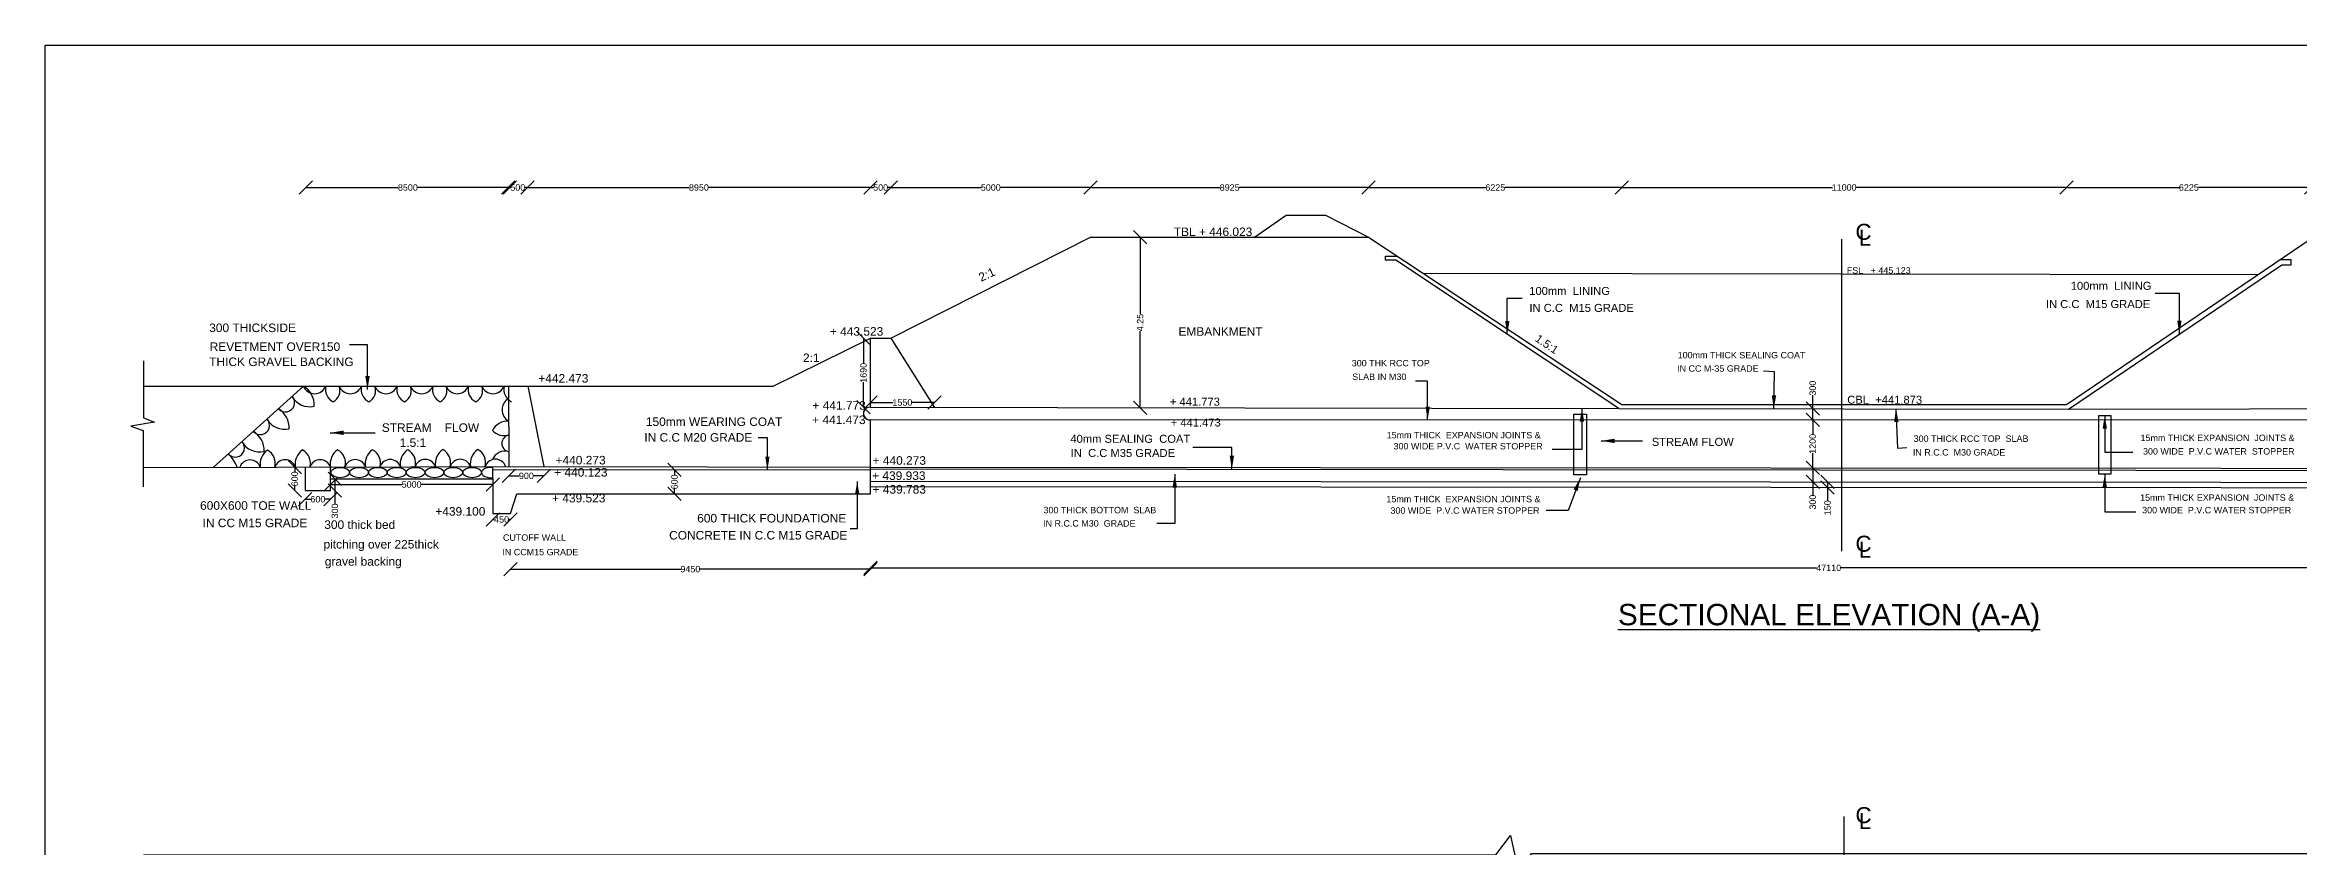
# Model space of a CAD drawing. Header units: millimetres. Extents: x 168 to 8213, y 187 to 4657.
# Drawn here: x 168 to 4393, y 3155 to 4657 of the extents above; entities that cross this region are included whole.
import ezdxf

# ---------------------------------------------------------------- set-up
doc = ezdxf.new("R2010")
doc.units = ezdxf.units.MM
doc.header["$MEASUREMENT"] = 0
for name, color, linetype in [('DIMENSIONS', 7, 'Continuous'), ('DRAWING', 7, 'Continuous'), ('TEXT', 7, 'Continuous')]:
    doc.layers.add(name, color=color, linetype=linetype)
doc.styles.get("Standard").update_dxf_attribs({"font": 'arial.ttf', "height": 12})
doc.dimstyles.get("Standard").update_dxf_attribs({"dimtxt": 12, "dimasz": 25, "dimexe": 0.18, "dimexo": 0.0625, "dimgap": 0.09, "dimtad": 0, "dimdec": 0, "dimzin": 0, "dimdsep": 46, "dimtxsty": 'Standard', "dimblk": 'OBLIQUE', "dimcen": 0.09, "dimse1": 1, "dimse2": 1, "dimadec": 0, "dimazin": 0, "dimtfac": 1, "dimtdec": 0, "dimtofl": 0, "dimtmove": 0, "dimatfit": 3, "dimfxl": 1, "dimtolj": 1, "dimtzin": 0, "dimarcsym": 0})

# ---------------------------------------------------------------- blocks, each defined once
blk = doc.blocks.new('_Oblique')
at = {"color": 0, "linetype": 'ByBlock', "lineweight": -2}
blk.add_line((-0.5, -0.5), (0.5, 0.5), dxfattribs=at)
blk = doc.blocks.new('*D4')
at = {"layer": 'Defpoints', "color": 0}
for p in [(1039.6, 4390.5), (657.3, 4022.9), (1039.6, 4018.4)]:
    blk.add_point(p, dxfattribs=at)
at = {"layer": 'DIMENSIONS', "color": 0, "lineweight": -2}
for p, q in [((657.3, 4390.5), (830.5, 4390.5)), ((1039.6, 4390.5), (866.4, 4390.5))]:
    blk.add_line(p, q, dxfattribs=at)
at = {"layer": 'DIMENSIONS', "color": 0, "lineweight": -2, "xscale": 25, "yscale": 25, "zscale": 25, "rotation": 180}
blk.add_blockref('_Oblique', (657.3, 4390.5), dxfattribs=at)
at = {"layer": 'DIMENSIONS', "color": 0, "lineweight": -2, "xscale": 25, "yscale": 25, "zscale": 25}
blk.add_blockref('_Oblique', (1039.6, 4390.5), dxfattribs=at)
at = {"layer": 'DIMENSIONS', "color": 0, "insert": (848.5, 4390.5), "char_height": 12, "attachment_point": 5}
blk.add_mtext('\\A1;8500', dxfattribs=at)
blk = doc.blocks.new('*D5')
at = {"layer": 'Defpoints', "color": 0}
for p in [(1072.6, 4390.5), (1036.4, 4019.8), (1072.6, 4018.9)]:
    blk.add_point(p, dxfattribs=at)
at = {"layer": 'DIMENSIONS', "color": 0, "lineweight": -2}
for p, q in [((1036.4, 4390.5), (1041.2, 4390.5)), ((1072.6, 4390.5), (1067.8, 4390.5))]:
    blk.add_line(p, q, dxfattribs=at)
at = {"layer": 'DIMENSIONS', "color": 0, "lineweight": -2, "xscale": 25, "yscale": 25, "zscale": 25, "rotation": 180}
blk.add_blockref('_Oblique', (1036.4, 4390.5), dxfattribs=at)
at = {"layer": 'DIMENSIONS', "color": 0, "lineweight": -2, "xscale": 25, "yscale": 25, "zscale": 25}
blk.add_blockref('_Oblique', (1072.6, 4390.5), dxfattribs=at)
at = {"layer": 'DIMENSIONS', "color": 0, "insert": (1054.5, 4390.5), "char_height": 12, "attachment_point": 5}
blk.add_mtext('\\A1;500', dxfattribs=at)
blk = doc.blocks.new('*D6')
at = {"layer": 'Defpoints', "color": 0}
for p in [(1715.4, 4390.5), (1715.4, 4107.9), (1072.6, 4018.9)]:
    blk.add_point(p, dxfattribs=at)
at = {"layer": 'DIMENSIONS', "color": 0, "lineweight": -2}
for p, q in [((1072.6, 4390.5), (1376, 4390.5)), ((1715.4, 4390.5), (1412, 4390.5))]:
    blk.add_line(p, q, dxfattribs=at)
at = {"layer": 'DIMENSIONS', "color": 0, "lineweight": -2, "xscale": 25, "yscale": 25, "zscale": 25, "rotation": 180}
blk.add_blockref('_Oblique', (1072.6, 4390.5), dxfattribs=at)
at = {"layer": 'DIMENSIONS', "color": 0, "lineweight": -2, "xscale": 25, "yscale": 25, "zscale": 25}
blk.add_blockref('_Oblique', (1715.4, 4390.5), dxfattribs=at)
at = {"layer": 'DIMENSIONS', "color": 0, "insert": (1394, 4390.5), "char_height": 12, "attachment_point": 5}
blk.add_mtext('\\A1;8950', dxfattribs=at)
blk = doc.blocks.new('*D7')
at = {"layer": 'Defpoints', "color": 0}
for p in [(1753.8, 4390.5), (1715.4, 4107.9), (1753.8, 4107.9)]:
    blk.add_point(p, dxfattribs=at)
at = {"layer": 'DIMENSIONS', "color": 0, "lineweight": -2}
for p, q in [((1715.4, 4390.5), (1721.3, 4390.5)), ((1753.8, 4390.5), (1747.9, 4390.5))]:
    blk.add_line(p, q, dxfattribs=at)
at = {"layer": 'DIMENSIONS', "color": 0, "lineweight": -2, "xscale": 25, "yscale": 25, "zscale": 25, "rotation": 180}
blk.add_blockref('_Oblique', (1715.4, 4390.5), dxfattribs=at)
at = {"layer": 'DIMENSIONS', "color": 0, "lineweight": -2, "xscale": 25, "yscale": 25, "zscale": 25}
blk.add_blockref('_Oblique', (1753.8, 4390.5), dxfattribs=at)
at = {"layer": 'DIMENSIONS', "color": 0, "insert": (1734.6, 4390.5), "char_height": 12, "attachment_point": 5}
blk.add_mtext('\\A1;500', dxfattribs=at)
blk = doc.blocks.new('*D8')
at = {"layer": 'Defpoints', "color": 0}
for p in [(2128.3, 4390.5), (2128.3, 4297.2), (1753.8, 4107.9)]:
    blk.add_point(p, dxfattribs=at)
at = {"layer": 'DIMENSIONS', "color": 0, "lineweight": -2}
for p, q in [((1753.8, 4390.5), (1923.1, 4390.5)), ((2128.3, 4390.5), (1959.1, 4390.5))]:
    blk.add_line(p, q, dxfattribs=at)
at = {"layer": 'DIMENSIONS', "color": 0, "lineweight": -2, "xscale": 25, "yscale": 25, "zscale": 25, "rotation": 180}
blk.add_blockref('_Oblique', (1753.8, 4390.5), dxfattribs=at)
at = {"layer": 'DIMENSIONS', "color": 0, "lineweight": -2, "xscale": 25, "yscale": 25, "zscale": 25}
blk.add_blockref('_Oblique', (2128.3, 4390.5), dxfattribs=at)
at = {"layer": 'DIMENSIONS', "color": 0, "insert": (1941.1, 4390.5), "char_height": 12, "attachment_point": 5}
blk.add_mtext('\\A1;5000', dxfattribs=at)
blk = doc.blocks.new('*D9')
at = {"layer": 'Defpoints', "color": 0}
for p in [(2649.4, 4390.5), (2128.3, 4297.2), (2649.4, 4297.2)]:
    blk.add_point(p, dxfattribs=at)
at = {"layer": 'DIMENSIONS', "color": 0, "lineweight": -2}
for p, q in [((2128.3, 4390.5), (2370.8, 4390.5)), ((2649.4, 4390.5), (2406.9, 4390.5))]:
    blk.add_line(p, q, dxfattribs=at)
at = {"layer": 'DIMENSIONS', "color": 0, "lineweight": -2, "xscale": 25, "yscale": 25, "zscale": 25, "rotation": 180}
blk.add_blockref('_Oblique', (2128.3, 4390.5), dxfattribs=at)
at = {"layer": 'DIMENSIONS', "color": 0, "lineweight": -2, "xscale": 25, "yscale": 25, "zscale": 25}
blk.add_blockref('_Oblique', (2649.4, 4390.5), dxfattribs=at)
at = {"layer": 'DIMENSIONS', "color": 0, "insert": (2388.9, 4390.5), "char_height": 12, "attachment_point": 5}
blk.add_mtext('\\A1;8925', dxfattribs=at)
blk = doc.blocks.new('*D10')
at = {"layer": 'Defpoints', "color": 0}
for p in [(3124.2, 4390.5), (2649.4, 4297.2), (3124.2, 3983.7)]:
    blk.add_point(p, dxfattribs=at)
at = {"layer": 'DIMENSIONS', "color": 0, "lineweight": -2}
for p, q in [((2649.4, 4390.5), (2868.7, 4390.5)), ((3124.2, 4390.5), (2904.9, 4390.5))]:
    blk.add_line(p, q, dxfattribs=at)
at = {"layer": 'DIMENSIONS', "color": 0, "lineweight": -2, "xscale": 25, "yscale": 25, "zscale": 25, "rotation": 180}
blk.add_blockref('_Oblique', (2649.4, 4390.5), dxfattribs=at)
at = {"layer": 'DIMENSIONS', "color": 0, "lineweight": -2, "xscale": 25, "yscale": 25, "zscale": 25}
blk.add_blockref('_Oblique', (3124.2, 4390.5), dxfattribs=at)
at = {"layer": 'DIMENSIONS', "color": 0, "insert": (2886.8, 4390.5), "char_height": 12, "attachment_point": 5}
blk.add_mtext('\\A1;6225', dxfattribs=at)
blk = doc.blocks.new('*D11')
at = {"layer": 'Defpoints', "color": 0}
for p in [(3957.3, 4390.5), (3124.2, 3983.7), (3957.3, 3983.7)]:
    blk.add_point(p, dxfattribs=at)
at = {"layer": 'DIMENSIONS', "color": 0, "lineweight": -2}
for p, q in [((3124.2, 4390.5), (3518.7, 4390.5)), ((3957.3, 4390.5), (3562.8, 4390.5))]:
    blk.add_line(p, q, dxfattribs=at)
at = {"layer": 'DIMENSIONS', "color": 0, "lineweight": -2, "xscale": 25, "yscale": 25, "zscale": 25, "rotation": 180}
blk.add_blockref('_Oblique', (3124.2, 4390.5), dxfattribs=at)
at = {"layer": 'DIMENSIONS', "color": 0, "lineweight": -2, "xscale": 25, "yscale": 25, "zscale": 25}
blk.add_blockref('_Oblique', (3957.3, 4390.5), dxfattribs=at)
at = {"layer": 'DIMENSIONS', "color": 0, "insert": (3540.7, 4390.5), "char_height": 12, "attachment_point": 5}
blk.add_mtext('\\A1;11000', dxfattribs=at)
blk = doc.blocks.new('*D12')
at = {"layer": 'Defpoints', "color": 0}
for p in [(4416.3, 4390.5), (4416.3, 4294.8), (3957.3, 3983.7)]:
    blk.add_point(p, dxfattribs=at)
at = {"layer": 'DIMENSIONS', "color": 0, "lineweight": -2}
for p, q in [((3957.3, 4390.5), (4168.7, 4390.5)), ((4416.3, 4390.5), (4204.9, 4390.5))]:
    blk.add_line(p, q, dxfattribs=at)
at = {"layer": 'DIMENSIONS', "color": 0, "lineweight": -2, "xscale": 25, "yscale": 25, "zscale": 25, "rotation": 180}
blk.add_blockref('_Oblique', (3957.3, 4390.5), dxfattribs=at)
at = {"layer": 'DIMENSIONS', "color": 0, "lineweight": -2, "xscale": 25, "yscale": 25, "zscale": 25}
blk.add_blockref('_Oblique', (4416.3, 4390.5), dxfattribs=at)
at = {"layer": 'DIMENSIONS', "color": 0, "insert": (4186.8, 4390.5), "char_height": 12, "attachment_point": 5}
blk.add_mtext('\\A1;6225', dxfattribs=at)
blk = doc.blocks.new('*D22')
at = {"layer": 'Defpoints', "color": 0}
for p in [(656.1, 3866.6), (636.3, 3822.7), (656.1, 3822.7)]:
    blk.add_point(p, dxfattribs=at)
at = {"layer": 'DIMENSIONS', "color": 0, "lineweight": -2}
for p, q in [((636.3, 3866.6), (636.3, 3858)), ((636.3, 3822.7), (636.3, 3831.3))]:
    blk.add_line(p, q, dxfattribs=at)
at = {"layer": 'DIMENSIONS', "color": 0, "lineweight": -2, "xscale": 25, "yscale": 25, "zscale": 25}
for p, rotation in [((636.3, 3866.6), 90), ((636.3, 3822.7), 270)]:
    blk.add_blockref('_Oblique', p, dxfattribs=dict(at, rotation=rotation))
at = {"layer": 'DIMENSIONS', "color": 0, "insert": (636.3, 3844.6), "char_height": 12, "attachment_point": 5, "rotation": 90}
blk.add_mtext('\\A1;600', dxfattribs=at)
blk = doc.blocks.new('*D23')
at = {"layer": 'Defpoints', "color": 0}
for p in [(656.1, 3822.7), (703.5, 3822.8), (703.5, 3806.3)]:
    blk.add_point(p, dxfattribs=at)
at = {"layer": 'DIMENSIONS', "color": 0, "lineweight": -2}
for p, q in [((656.1, 3806.3), (666.4, 3806.3)), ((703.5, 3806.3), (693.1, 3806.3))]:
    blk.add_line(p, q, dxfattribs=at)
at = {"layer": 'DIMENSIONS', "color": 0, "lineweight": -2, "xscale": 25, "yscale": 25, "zscale": 25, "rotation": 180}
blk.add_blockref('_Oblique', (656.1, 3806.3), dxfattribs=at)
at = {"layer": 'DIMENSIONS', "color": 0, "lineweight": -2, "xscale": 25, "yscale": 25, "zscale": 25}
blk.add_blockref('_Oblique', (703.5, 3806.3), dxfattribs=at)
at = {"layer": 'DIMENSIONS', "color": 0, "insert": (679.8, 3806.3), "char_height": 12, "attachment_point": 5}
blk.add_mtext('\\A1;600', dxfattribs=at)
blk = doc.blocks.new('*D24')
at = {"layer": 'Defpoints', "color": 0}
for p in [(703.4, 3844.7), (703.4, 3822.7), (711.6, 3822.7)]:
    blk.add_point(p, dxfattribs=at)
at = {"layer": 'DIMENSIONS', "color": 0, "lineweight": -2}
for p, q in [((711.6, 3844.7), (711.6, 3822.7)), ((711.6, 3822.7), (711.6, 3797.7))]:
    blk.add_line(p, q, dxfattribs=at)
at = {"layer": 'DIMENSIONS', "color": 0, "lineweight": -2, "xscale": 25, "yscale": 25, "zscale": 25}
for p, rotation in [((711.6, 3844.7), 90), ((711.6, 3822.7), 270)]:
    blk.add_blockref('_Oblique', p, dxfattribs=dict(at, rotation=rotation))
at = {"layer": 'DIMENSIONS', "color": 0, "insert": (711.6, 3784.3), "char_height": 12, "attachment_point": 5, "rotation": 90}
blk.add_mtext('\\A1;300', dxfattribs=at)
blk = doc.blocks.new('*D25')
at = {"layer": 'Defpoints', "color": 0}
for p in [(703.4, 3844.7), (1007.6, 3844.7), (1007.6, 3833.9)]:
    blk.add_point(p, dxfattribs=at)
at = {"layer": 'DIMENSIONS', "color": 0, "lineweight": -2}
for p, q in [((703.4, 3833.9), (837.5, 3833.9)), ((1007.6, 3833.9), (873.5, 3833.9))]:
    blk.add_line(p, q, dxfattribs=at)
at = {"layer": 'DIMENSIONS', "color": 0, "lineweight": -2, "xscale": 25, "yscale": 25, "zscale": 25, "rotation": 180}
blk.add_blockref('_Oblique', (703.4, 3833.9), dxfattribs=at)
at = {"layer": 'DIMENSIONS', "color": 0, "lineweight": -2, "xscale": 25, "yscale": 25, "zscale": 25}
blk.add_blockref('_Oblique', (1007.6, 3833.9), dxfattribs=at)
at = {"layer": 'DIMENSIONS', "color": 0, "insert": (855.5, 3833.9), "char_height": 12, "attachment_point": 5}
blk.add_mtext('\\A1;5000', dxfattribs=at)
blk = doc.blocks.new('*D26')
at = {"layer": 'Defpoints', "color": 0}
for p in [(1037.7, 3867.6), (1103.4, 3867.8), (1103.4, 3850.2)]:
    blk.add_point(p, dxfattribs=at)
at = {"layer": 'DIMENSIONS', "color": 0, "lineweight": -2}
for p, q in [((1037.7, 3850.2), (1057.3, 3850.2)), ((1103.4, 3850.2), (1083.9, 3850.2))]:
    blk.add_line(p, q, dxfattribs=at)
at = {"layer": 'DIMENSIONS', "color": 0, "lineweight": -2, "xscale": 25, "yscale": 25, "zscale": 25, "rotation": 180}
blk.add_blockref('_Oblique', (1037.7, 3850.2), dxfattribs=at)
at = {"layer": 'DIMENSIONS', "color": 0, "lineweight": -2, "xscale": 25, "yscale": 25, "zscale": 25}
blk.add_blockref('_Oblique', (1103.4, 3850.2), dxfattribs=at)
at = {"layer": 'DIMENSIONS', "color": 0, "insert": (1070.6, 3850.2), "char_height": 12, "attachment_point": 5}
blk.add_mtext('\\A1;900', dxfattribs=at)
blk = doc.blocks.new('*D27')
at = {"layer": 'Defpoints', "color": 0}
for p in [(1007.6, 3779.8), (1040.6, 3779.8), (1040.6, 3768.4)]:
    blk.add_point(p, dxfattribs=at)
at = {"layer": 'DIMENSIONS', "color": 0, "lineweight": -2}
for p, q in [((1007.6, 3768.4), (1010.5, 3768.4)), ((1040.6, 3768.4), (1037.7, 3768.4))]:
    blk.add_line(p, q, dxfattribs=at)
at = {"layer": 'DIMENSIONS', "color": 0, "lineweight": -2, "xscale": 25, "yscale": 25, "zscale": 25, "rotation": 180}
blk.add_blockref('_Oblique', (1007.6, 3768.4), dxfattribs=at)
at = {"layer": 'DIMENSIONS', "color": 0, "lineweight": -2, "xscale": 25, "yscale": 25, "zscale": 25}
blk.add_blockref('_Oblique', (1040.6, 3768.4), dxfattribs=at)
at = {"layer": 'DIMENSIONS', "color": 0, "insert": (1024.1, 3768.4), "char_height": 12, "attachment_point": 5}
blk.add_mtext('\\A1;450', dxfattribs=at)
blk = doc.blocks.new('*D28')
at = {"layer": 'Defpoints', "color": 0}
for p in [(1348.2, 3861.6), (1348.2, 3816.2), (1348.2, 3816.2)]:
    blk.add_point(p, dxfattribs=at)
at = {"layer": 'DIMENSIONS', "color": 0, "lineweight": -2}
for p, q in [((1348.2, 3861.6), (1348.2, 3852.2)), ((1348.2, 3816.2), (1348.2, 3825.5))]:
    blk.add_line(p, q, dxfattribs=at)
at = {"layer": 'DIMENSIONS', "color": 0, "lineweight": -2, "xscale": 25, "yscale": 25, "zscale": 25}
for p, rotation in [((1348.2, 3861.6), 90), ((1348.2, 3816.2), 270)]:
    blk.add_blockref('_Oblique', p, dxfattribs=dict(at, rotation=rotation))
at = {"layer": 'DIMENSIONS', "color": 0, "insert": (1348.2, 3838.9), "char_height": 12, "attachment_point": 5, "rotation": 90}
blk.add_mtext('\\A1;600', dxfattribs=at)
blk = doc.blocks.new('*D29')
at = {"layer": 'Defpoints', "color": 0}
for p in [(1715.4, 4107.9), (1702.4, 3978.6), (1715.4, 3978.6)]:
    blk.add_point(p, dxfattribs=at)
at = {"layer": 'DIMENSIONS', "color": 0, "lineweight": -2}
for p, q in [((1702.4, 4107.9), (1702.4, 4060.6)), ((1702.4, 3978.6), (1702.4, 4025.8))]:
    blk.add_line(p, q, dxfattribs=at)
at = {"layer": 'DIMENSIONS', "color": 0, "lineweight": -2, "xscale": 25, "yscale": 25, "zscale": 25}
for p, rotation in [((1702.4, 4107.9), 90), ((1702.4, 3978.6), 270)]:
    blk.add_blockref('_Oblique', p, dxfattribs=dict(at, rotation=rotation))
at = {"layer": 'DIMENSIONS', "color": 0, "insert": (1702.4, 4043.2), "char_height": 12, "attachment_point": 5, "rotation": 90}
blk.add_mtext('\\A1;1690', dxfattribs=at)
blk = doc.blocks.new('*D30')
at = {"layer": 'Defpoints', "color": 0}
for p in [(1715.4, 3978.6), (1835.5, 3987.7), (1835.5, 3978.4)]:
    blk.add_point(p, dxfattribs=at)
at = {"layer": 'DIMENSIONS', "color": 0, "lineweight": -2}
for p, q in [((1715.4, 3987.7), (1758, 3987.7)), ((1835.5, 3987.7), (1792.8, 3987.7))]:
    blk.add_line(p, q, dxfattribs=at)
at = {"layer": 'DIMENSIONS', "color": 0, "lineweight": -2, "xscale": 25, "yscale": 25, "zscale": 25, "rotation": 180}
blk.add_blockref('_Oblique', (1715.4, 3987.7), dxfattribs=at)
at = {"layer": 'DIMENSIONS', "color": 0, "lineweight": -2, "xscale": 25, "yscale": 25, "zscale": 25}
blk.add_blockref('_Oblique', (1835.5, 3987.7), dxfattribs=at)
at = {"layer": 'DIMENSIONS', "color": 0, "insert": (1775.4, 3987.7), "char_height": 12, "attachment_point": 5}
blk.add_mtext('\\A1;1550', dxfattribs=at)
blk = doc.blocks.new('*D31')
at = {"layer": 'Defpoints', "color": 0}
for p in [(1715.4, 3816.2), (1040.6, 3779.8), (1715.4, 3675.4)]:
    blk.add_point(p, dxfattribs=at)
at = {"layer": 'DIMENSIONS', "color": 0, "lineweight": -2}
for p, q in [((1040.6, 3675.4), (1360, 3675.4)), ((1715.4, 3675.4), (1396, 3675.4))]:
    blk.add_line(p, q, dxfattribs=at)
at = {"layer": 'DIMENSIONS', "color": 0, "lineweight": -2, "xscale": 25, "yscale": 25, "zscale": 25, "rotation": 180}
blk.add_blockref('_Oblique', (1040.6, 3675.4), dxfattribs=at)
at = {"layer": 'DIMENSIONS', "color": 0, "lineweight": -2, "xscale": 25, "yscale": 25, "zscale": 25}
blk.add_blockref('_Oblique', (1715.4, 3675.4), dxfattribs=at)
at = {"layer": 'DIMENSIONS', "color": 0, "insert": (1378, 3675.4), "char_height": 12, "attachment_point": 5}
blk.add_mtext('\\A1;9450', dxfattribs=at)
blk = doc.blocks.new('*D32')
at = {"layer": 'Defpoints', "color": 0}
for p in [(2221.5, 4297.2), (2221.1, 3977.9), (2221.1, 3977.9)]:
    blk.add_point(p, dxfattribs=at)
at = {"layer": 'DIMENSIONS', "color": 0, "lineweight": -2}
for p, q in [((2221.1, 4297.2), (2221.1, 4153.5)), ((2221.1, 3977.9), (2221.1, 4121.6))]:
    blk.add_line(p, q, dxfattribs=at)
at = {"layer": 'DIMENSIONS', "color": 0, "lineweight": -2, "xscale": 25, "yscale": 25, "zscale": 25}
for p, rotation in [((2221.1, 4297.2), 90), ((2221.1, 3977.9), 270)]:
    blk.add_blockref('_Oblique', p, dxfattribs=dict(at, rotation=rotation))
at = {"layer": 'DIMENSIONS', "color": 0, "insert": (2221.1, 4137.5), "char_height": 12, "attachment_point": 5, "rotation": 90}
blk.add_mtext('\\A1;4.25', dxfattribs=at)
blk = doc.blocks.new('*D33')
at = {"layer": 'Defpoints', "color": 0}
for p in [(1715.4, 3816.2), (5091.2, 3813.4), (5091.2, 3677.7)]:
    blk.add_point(p, dxfattribs=at)
at = {"layer": 'DIMENSIONS', "color": 0, "lineweight": -2}
for p, q in [((1715.4, 3677.7), (3489, 3677.7)), ((5091.2, 3677.7), (3534.7, 3677.7))]:
    blk.add_line(p, q, dxfattribs=at)
at = {"layer": 'DIMENSIONS', "color": 0, "lineweight": -2, "xscale": 25, "yscale": 25, "zscale": 25, "rotation": 180}
blk.add_blockref('_Oblique', (1715.4, 3677.7), dxfattribs=at)
at = {"layer": 'DIMENSIONS', "color": 0, "lineweight": -2, "xscale": 25, "yscale": 25, "zscale": 25}
blk.add_blockref('_Oblique', (5091.2, 3677.7), dxfattribs=at)
at = {"layer": 'DIMENSIONS', "color": 0, "insert": (3511.8, 3677.7), "char_height": 12, "attachment_point": 5}
blk.add_mtext('\\A1;47110', dxfattribs=at)
blk = doc.blocks.new('*D34')
at = {"layer": 'Defpoints', "color": 0}
for p in [(3481.1, 3976.1), (3481.1, 3954.9), (3481.7, 3954.9)]:
    blk.add_point(p, dxfattribs=at)
at = {"layer": 'DIMENSIONS', "color": 0, "lineweight": -2}
for p, q in [((3481.7, 3976.1), (3481.7, 4001.1)), ((3481.7, 3954.9), (3481.7, 3976.1))]:
    blk.add_line(p, q, dxfattribs=at)
at = {"layer": 'DIMENSIONS', "color": 0, "lineweight": -2, "xscale": 25, "yscale": 25, "zscale": 25}
for p, rotation in [((3481.7, 3976.1), 90), ((3481.7, 3954.9), 270)]:
    blk.add_blockref('_Oblique', p, dxfattribs=dict(at, rotation=rotation))
at = {"layer": 'DIMENSIONS', "color": 0, "insert": (3481.7, 4014.5), "char_height": 12, "attachment_point": 5, "rotation": 90}
blk.add_mtext('\\A1;300', dxfattribs=at)
blk = doc.blocks.new('*D35')
at = {"layer": 'Defpoints', "color": 0}
for p in [(3481.1, 3954.9), (3481.1, 3865.2), (3481.7, 3865.2)]:
    blk.add_point(p, dxfattribs=at)
at = {"layer": 'DIMENSIONS', "color": 0, "lineweight": -2}
for p, q in [((3481.7, 3954.9), (3481.7, 3927.5)), ((3481.7, 3865.2), (3481.7, 3892.6))]:
    blk.add_line(p, q, dxfattribs=at)
at = {"layer": 'DIMENSIONS', "color": 0, "lineweight": -2, "xscale": 25, "yscale": 25, "zscale": 25}
for p, rotation in [((3481.7, 3954.9), 90), ((3481.7, 3865.2), 270)]:
    blk.add_blockref('_Oblique', p, dxfattribs=dict(at, rotation=rotation))
at = {"layer": 'DIMENSIONS', "color": 0, "insert": (3481.7, 3910.1), "char_height": 12, "attachment_point": 5, "rotation": 90}
blk.add_mtext('\\A1;1200', dxfattribs=at)
blk = doc.blocks.new('*D36')
at = {"layer": 'Defpoints', "color": 0}
for p in [(3481.7, 3865.2), (3481.7, 3839.2), (3481.7, 3839.2)]:
    blk.add_point(p, dxfattribs=at)
at = {"layer": 'DIMENSIONS', "color": 0, "lineweight": -2}
for p, q in [((3481.7, 3865.2), (3481.7, 3839.2)), ((3481.7, 3839.2), (3481.7, 3814.2))]:
    blk.add_line(p, q, dxfattribs=at)
at = {"layer": 'DIMENSIONS', "color": 0, "lineweight": -2, "xscale": 25, "yscale": 25, "zscale": 25}
for p, rotation in [((3481.7, 3865.2), 90), ((3481.7, 3839.2), 270)]:
    blk.add_blockref('_Oblique', p, dxfattribs=dict(at, rotation=rotation))
at = {"layer": 'DIMENSIONS', "color": 0, "insert": (3481.7, 3800.9), "char_height": 12, "attachment_point": 5, "rotation": 90}
blk.add_mtext('\\A1;300', dxfattribs=at)
blk = doc.blocks.new('*D37')
at = {"layer": 'Defpoints', "color": 0}
for p in [(3503.4, 3839.2), (3503.4, 3828.2), (3509.5, 3828.2)]:
    blk.add_point(p, dxfattribs=at)
at = {"layer": 'DIMENSIONS', "color": 0, "lineweight": -2}
for p, q in [((3509.5, 3839.2), (3509.5, 3828.2)), ((3509.5, 3828.2), (3509.5, 3803.2))]:
    blk.add_line(p, q, dxfattribs=at)
at = {"layer": 'DIMENSIONS', "color": 0, "lineweight": -2, "xscale": 25, "yscale": 25, "zscale": 25}
for p, rotation in [((3509.5, 3839.2), 90), ((3509.5, 3828.2), 270)]:
    blk.add_blockref('_Oblique', p, dxfattribs=dict(at, rotation=rotation))
at = {"layer": 'DIMENSIONS', "color": 0, "insert": (3509.5, 3790.4), "char_height": 12, "attachment_point": 5, "rotation": 90}
blk.add_mtext('\\A1;150', dxfattribs=at)

msp = doc.modelspace()

# ---------------------------------------------------------------- linework, layer by layer
at = {"layer": 'DIMENSIONS'}
msp.add_lwpolyline([(168.4, 4657.4), (8212.6, 4657.4), (8212.6, 187.3), (168.4, 187.3)], close=True, dxfattribs=at)
at = {"layer": 'DIMENSIONS', "color": 0}
for points in [[(3536.3, 3708.9), (3536.3, 4294)], [(3540.6, 1767.5), (3540.6, 3211.5)]]:
    msp.add_lwpolyline(points, dxfattribs=at)
at = {"layer": 'DRAWING', "color": 0}
for points in [[(1715.4, 3978.6), (1715.4, 4107.9), (1753.8, 4107.9), (2128.3, 4297.2), (2649.4, 4297.2), (3124.2, 3983.7), (3957.3, 3983.7), (4416.3, 4294.8), (4486.2, 4335.8), (4562.4, 4335.8), (4621.6, 4294.3), (4705, 4294.3), (5050.9, 4083), (5542.3, 4088.7), (5810.5, 4134.1), (5905.6, 4134.4), (5943.2, 4134.4), (6772.8, 4138.7), (6772.8, 4185.4)], [(2435.2, 4297.2), (2494.8, 4338.5), (2568.8, 4338.5), (2649.4, 4297.2)], [(1715.4, 3978.6), (3118.1, 3976.7), (2700.4, 4254.1), (2680.9, 4254.1), (2680.9, 4261), (2680.9, 4261.7), (2703, 4261.7)], [(2751.6, 4229.7), (4317.5, 4227.8)], [(3118.1, 3976.7), (3961.5, 3975.4), (4361.1, 4245.8), (4378.5, 4245.8), (4378.5, 4255), (4357.6, 4255)], [(352.9, 4018.3), (1533, 4018.3), (1715.4, 4107.9)], [(1753.8, 4107.9), (1835.5, 3978.4)], [(352.9, 4065.8), (352.9, 3959), (373.4, 3950.7), (328.9, 3943.3), (352.4, 3935), (352.4, 3829.4)], [(652.8, 4018.3), (483.8, 3866.1)], [(1037.3, 4018.3), (1037.7, 3867.6)], [(1073.6, 4018.3), (1103.4, 3867.8)], [(3961.5, 3975.4), (4976.9, 3976.9)], [(352.4, 3865.8), (1103.4, 3867.8), (1715.4, 3866.6), (1715.4, 3955.4)], [(5091.2, 3954.5), (1715.4, 3955.4)], [(1715.4, 3866.6), (5091.2, 3863.8), (5091.2, 3954.5), (5091.2, 3954.5)], [(656.1, 3866.6), (656.1, 3822.7), (703.5, 3822.7), (703.3, 3866.7)], [(703.4, 3844.7), (1007.6, 3844.7), (1007.5, 3867.6)], [(1007.6, 3844.7), (1007.6, 3779.8), (1040.6, 3779.8), (1052.8, 3816.2), (1715.4, 3816.2), (1715.4, 3866.6)], [(1007.6, 3862), (1715.4, 3861.2)], [(1715.4, 3863.6), (4680.6, 3860.1), (5091.2, 3859.7), (5091.2, 3863.8)], [(1715.4, 3840.5), (5091.2, 3838), (5091.3, 3859.7)], [(5091.2, 3827.1), (1715.4, 3829.4)], [(356.2, 1129.6), (356.2, 1287.7), (388.4, 1309), (320.1, 1309), (354.7, 1332.2), (354.7, 2721.8), (386, 2743.2), (317.7, 2743.2), (353.6, 2768.5), (353.6, 3139.8), (2887.5, 3139.8), (2915.1, 3176.5), (2930.1, 3107.8), (2954.6, 3142.2), (5584.9, 3142.2)]]:
    msp.add_lwpolyline(points, dxfattribs=at)
for points in [[(3033.9, 3965.9), (3057.5, 3965.9), (3057.5, 3851.8), (3033.9, 3851.8)], [(4018.1, 3963.3), (4040.4, 3963.3), (4040.4, 3853.1), (4018.1, 3853.1)]]:
    msp.add_lwpolyline(points, close=True, dxfattribs=at)
for centre, radius, start, end in [((631.1, 3982.5), 41.9, 357.6362, 58.8832), ((673.7, 4026.6), 22.5, 201.5993, 338.4007), ((719, 4012.1), 25.2, 165.6398, 245.5991), ((697.6, 4010), 23.6, 297.9598, 20.7161), ((740.6, 4026.6), 22.5, 201.5993, 338.4007), ((785.9, 4012.1), 25.2, 165.6398, 245.5991), ((764.4, 4010), 23.6, 297.9598, 20.7161), ((807.4, 4026.6), 22.5, 201.5993, 338.4007), ((852.7, 4012.1), 25.2, 165.6398, 245.5991), ((831.3, 4010), 23.6, 297.9598, 20.7161), ((874.3, 4026.6), 22.5, 201.5993, 338.4007), ((919.6, 4012.1), 25.2, 165.6398, 245.5991), ((898.1, 4010), 23.6, 297.9598, 20.7161), ((941.1, 4026.6), 22.5, 201.5993, 338.4007), ((986.4, 4012.1), 25.2, 165.6398, 245.5991), ((965, 4010), 23.6, 297.9598, 20.7161), ((1007.9, 4026.6), 22.5, 201.5993, 338.4007), ((1053.3, 4012.1), 25.2, 165.6398, 245.5991), ((618.9, 3987.2), 17.3, 220.4237, 43.5725), ((584.1, 3940.1), 41.9, 357.6362, 58.8832), ((664.3, 4017.2), 37.5, 208.9181, 283.4358), ((1049.4, 3974.1), 24.4, 119.4402, 240.8736), ((1714, 3967), 11.7, 83.3596, 276.6404), ((571.9, 3944.8), 17.3, 220.4237, 43.5725), ((537.1, 3897.8), 41.9, 357.6362, 58.8832), ((617.2, 3974.9), 37.5, 208.9181, 283.4358), ((1035.7, 3920.9), 32, 86.8719, 153.5152), ((1029.5, 3956.3), 30.8, 223.2888, 285.2492), ((524.9, 3902.5), 17.3, 220.4237, 43.5725), ((474.9, 3848.9), 56.1, 17.9825, 48.98), ((570.2, 3932.5), 37.5, 208.9181, 283.4358), ((603.8, 3871.8), 32.5, 124.8159, 189.6987), ((571.9, 3873.7), 28.2, 345.0729, 61.6226), ((669.5, 3872), 32.5, 124.8159, 189.6987), ((637.6, 3873.9), 28.2, 345.0729, 61.6226), ((735.2, 3872.2), 32.5, 124.8159, 189.6987), ((703.3, 3874.1), 28.2, 345.0729, 61.6226), ((800.9, 3872.4), 32.5, 124.8159, 189.6987), ((769, 3874.3), 28.2, 345.0729, 61.6226), ((866.6, 3872.6), 32.5, 124.8159, 189.6987), ((834.7, 3874.4), 28.2, 345.0729, 61.6226), ((932.3, 3872.7), 32.5, 124.8159, 189.6987), ((900.4, 3874.6), 28.2, 345.0729, 61.6226), ((998, 3872.9), 32.5, 124.8159, 189.6987), ((966.1, 3874.8), 28.2, 345.0729, 61.6226), ((1030.3, 3872), 24.5, 72.5921, 159.2167), ((1040.4, 3911), 15.8, 100.29, 260.0238), ((552.6, 3859.8), 20.3, 18.8654, 161.4485), ((618.3, 3860), 20.3, 18.8654, 161.4485), ((684, 3860.2), 20.3, 18.8654, 161.4485), ((749.7, 3860.4), 20.3, 18.8654, 161.4485), ((815.4, 3860.5), 20.3, 18.8654, 161.4485), ((881.1, 3860.7), 20.3, 18.8654, 161.4485), ((946.8, 3860.9), 20.3, 18.8654, 161.4485), ((1012.5, 3861.1), 20.3, 18.8654, 161.4485)]:
    msp.add_arc(centre, radius, start, end, dxfattribs=at)
for centre in [(721.5, 3856.4), (756.9, 3856.4), (792.2, 3856.4), (827.5, 3856.4), (862.9, 3856.4), (898.2, 3856.4), (933.5, 3856.4), (968.9, 3856.4)]:
    msp.add_ellipse(centre, major_axis=(-17.7, 0), ratio=0.548821, dxfattribs=at)
msp.add_ellipse((1004.2, 3856.4), major_axis=(-17.7, 0), ratio=0.548821, start_param=4.522636, end_param=8.046741, dxfattribs=at)

# ---------------------------------------------------------------- texts
at = {"layer": 'DIMENSIONS', "color": 0}
for s, p in [('C', (3561.9, 4292.5)), ('L', (3568, 4281.4)), ('C', (3561.9, 3708)), ('L', (3568, 3696.9)), ('C', (3561.9, 3199.4)), ('L', (3568, 3188.3))]:
    msp.add_text(s, height=30, dxfattribs=at).set_placement(p)
at = {"layer": 'TEXT', "color": 0}
for s, height, p in [('TBL + 446.023', 16, (2284.1, 4299.5)), ('FSL   + 445.123', 12, (3545.7, 4229.2)), ('100mm  LINING', 15, (2950.4, 4189.2)), ('100mm  LINING', 15, (3965.4, 4198.8)), ('IN C.C  M15 GRADE', 15, (2950.8, 4157.4)), ('IN C.C  M15 GRADE', 15, (3918.9, 4164.6)), ('300 THICKSIDE', 16, (476.1, 4119.6)), ('REVETMENT OVER150', 16, (476.9, 4084.2)), ('+ 443.523', 16, (1639.5, 4112.8)), ('EMBANKMENT', 16, (2292.9, 4112.7)), ('THICK GRAVEL BACKING', 16, (476.1, 4055.9)), ('2:1', 16, (1589.1, 4063.4)), ('300 THK RCC TOP', 12, (2617.7, 4055.4)), ('IN CC M-35 GRADE', 12, (3227.6, 4045.3)), ('100mm THICK SEALING COAT', 12, (3228.7, 4070.4)), ('+442.473', 16, (1093, 4024.9)), ('SLAB IN M30', 12, (2618.6, 4029.9)), ('+ 441.773', 16, (1606.8, 3974.1)), ('+ 441.773', 15, (2276.8, 3981.7)), ('CBL  +441.873', 15, (3546.5, 3985.3)), ('STREAM    FLOW', 16, (799.6, 3932.6)), ('IN C.C M20 GRADE', 16, (1291.7, 3914.2)), ('150mm WEARING COAT', 16, (1294.6, 3943.6)), ('+ 441.473', 16, (1606.4, 3947.2)), ('+ 441.473', 15, (2278.4, 3942.6)), ('15mm THICK  EXPANSION JOINTS &', 12, (2683.2, 3920.5)), ('1.5:1', 16, (833.1, 3904.4)), ('+440.273', 16, (1125.3, 3871.6)), ('+ 440.273', 16, (1719.5, 3871)), ('40mm SEALING  COAT', 15, (2090.3, 3912.1)), ('IN  C.C M35 GRADE', 15, (2090.9, 3885.5)), ('300 WIDE P.V.C  WATER STOPPER', 12, (2696.1, 3899.7)), ('STREAM FLOW', 15, (3180.1, 3906.4)), ('IN R.C.C  M30 GRADE', 12, (3669.5, 3888.2)), ('300 THICK RCC TOP  SLAB', 12, (3671, 3913.9)), ('15mm THICK EXPANSION  JOINTS &', 12, (4096.3, 3915.3)), ('300 WIDE  P.V.C WATER  STOPPER', 12, (4100.9, 3890.1)), ('+ 440.123', 16, (1122.7, 3848.8)), ('+ 439.933', 16, (1718.7, 3842.6)), ('600X600 TOE WALL', 16, (459, 3786.6)), ('+ 439.523', 16, (1118.7, 3800.4)), ('+ 439.783', 16, (1719.5, 3816.9)), ('15mm THICK  EXPANSION JOINTS &', 12, (2682.7, 3800.7)), ('15mm THICK EXPANSION  JOINTS &', 12, (4095.5, 3803.4)), ('IN CC M15 GRADE', 16, (463.7, 3754)), ('300 thick bed', 16, (691.8, 3750.8)), ('+439.100', 16, (899.9, 3775.6)), ('600 THICK FOUNDATIONE', 16, (1390.8, 3762.8)), ('300 THICK BOTTOM  SLAB', 12, (2039.9, 3780.1)), ('IN R.C.C M30  GRADE', 12, (2039.1, 3755.1)), ('300 WIDE  P.V.C WATER STOPPER', 12, (2690.3, 3779.2)), ('300 WIDE  P.V.C WATER STOPPER', 12, (4099.3, 3780)), ('pitching over 225thick', 16, (690.4, 3714)), ('CUTOFF WALL', 12, (1026.7, 3728.5)), ('CONCRETE IN C.C M15 GRADE', 16, (1338.2, 3730.9)), ('gravel backing', 16, (692.8, 3681.8)), ('IN CCM15 GRADE', 12, (1025.6, 3701.3)), ('%%USECTIONAL ELEVATION (A-A)', 40, (3116.5, 3570.2))]:
    msp.add_text(s, height=height, dxfattribs=at).set_placement(p)
for s, height, rotation, p in [('2:1', 16, 24.7308, (1922.9, 4213.7)), ('1.5:1', 15, 325.8409, (2960, 4103.9))]:
    msp.add_text(s, height=height, rotation=rotation, dxfattribs=at).set_placement(p)

# ---------------------------------------------------------------- dimensions: what is measured, and where the dimension line sits
at = {"layer": 'DIMENSIONS', "color": 0}
for base, p1, p2, text, picture, middle in [((1039.6, 4390.5), (657.3, 4022.9), (1039.6, 4018.4), '8500', '*D4', (848.5, 4390.5)), ((1072.6, 4390.5), (1036.4, 4019.8), (1072.6, 4018.9), '500', '*D5', (1054.5, 4390.5)), ((1715.4, 4390.5), (1072.6, 4018.9), (1715.4, 4107.9), '8950', '*D6', (1394, 4390.5)), ((1753.8, 4390.5), (1715.4, 4107.9), (1753.8, 4107.9), '500', '*D7', (1734.6, 4390.5)), ((2128.3, 4390.5), (1753.8, 4107.9), (2128.3, 4297.2), '5000', '*D8', (1941.1, 4390.5)), ((2649.4, 4390.5), (2128.3, 4297.2), (2649.4, 4297.2), '8925', '*D9', (2388.9, 4390.5)), ((3124.2, 4390.5), (2649.4, 4297.2), (3124.2, 3983.7), '6225', '*D10', (2886.8, 4390.5)), ((3957.3, 4390.5), (3124.2, 3983.7), (3957.3, 3983.7), '11000', '*D11', (3540.7, 4390.5)), ((4416.3, 4390.5), (3957.3, 3983.7), (4416.3, 4294.8), '6225', '*D12', (4186.8, 4390.5)), ((1835.5, 3987.7), (1715.4, 3978.6), (1835.5, 3978.4), '1550', '*D30', (1775.4, 3987.7)), ((1007.6, 3833.9), (703.4, 3844.7), (1007.6, 3844.7), '5000', '*D25', (855.5, 3833.9)), ((1103.4, 3850.2), (1037.7, 3867.6), (1103.4, 3867.8), '900', '*D26', (1070.6, 3850.2)), ((703.5, 3806.3), (656.1, 3822.7), (703.5, 3822.8), '600', '*D23', (679.8, 3806.3)), ((1040.6, 3768.4), (1007.6, 3779.8), (1040.6, 3779.8), '450', '*D27', (1024.1, 3768.4))]:
    dim = msp.add_linear_dim(base=base, p1=p1, p2=p2, text=text, dimstyle='Standard', dxfattribs=at)
    dim.commit()
    dim.dimension.update_dxf_attribs({"geometry": picture, "text_midpoint": middle})
for base, p1, p2, text, picture, middle in [((2221.1, 3977.9), (2221.5, 4297.2), (2221.1, 3977.9), '4.25', '*D32', (2221.1, 4137.5)), ((1702.4, 3978.6), (1715.4, 4107.9), (1715.4, 3978.6), '1690', '*D29', (1702.4, 4043.2)), ((3481.7, 3865.2), (3481.1, 3954.9), (3481.1, 3865.2), '1200', '*D35', (3481.7, 3910.1)), ((636.3, 3822.7), (656.1, 3866.6), (656.1, 3822.7), '600', '*D22', (636.3, 3844.6)), ((711.6, 3822.7), (703.4, 3844.7), (703.4, 3822.7), '300', '*D24', (711.6, 3784.3)), ((1348.2, 3816.2), (1348.2, 3861.6), (1348.2, 3816.2), '600', '*D28', (1348.2, 3838.9)), ((3481.7, 3839.2), (3481.7, 3865.2), (3481.7, 3839.2), '300', '*D36', (3481.7, 3800.9)), ((3509.5, 3828.2), (3503.4, 3839.2), (3503.4, 3828.2), '150', '*D37', (3509.5, 3790.4))]:
    dim = msp.add_linear_dim(base=base, p1=p1, p2=p2, angle=90, text=text, dimstyle='Standard', dxfattribs=at)
    dim.commit()
    dim.dimension.update_dxf_attribs({"geometry": picture, "text_midpoint": middle})
dim = msp.add_linear_dim(base=(3481.7, 3954.9), p1=(3481.1, 3976.1), p2=(3481.1, 3954.9), angle=90, text='300', dimstyle='Standard', dxfattribs=at)
dim.commit()
dim.dimension.update_dxf_attribs({"geometry": '*D34', "text_midpoint": (3481.7, 4014.5), "dimtype": 160})
for base, p1, p2, text, picture, middle in [((1715.4, 3675.4), (1040.6, 3779.8), (1715.4, 3816.2), '9450', '*D31', (1378, 3675.4)), ((5091.2, 3677.7), (1715.4, 3816.2), (5091.2, 3813.4), '47110', '*D33', (3511.8, 3677.7))]:
    dim = msp.add_linear_dim(base=base, p1=p1, p2=p2, text=text, dimstyle='Standard', dxfattribs=at)
    dim.commit()
    dim.dimension.update_dxf_attribs({"geometry": picture, "text_midpoint": middle, "dimtype": 160})

# ---------------------------------------------------------------- leaders
for points in [[(2909.3, 4115.4), (2909.3, 4182.9), (2937.3, 4182.9)], [(4169.1, 4115.8), (4169.1, 4192), (4123.5, 4192)], [(772.8, 4012.1), (772.8, 4095.5), (739.1, 4095.5)], [(2760, 3955.1), (2760, 4027.7), (2737.4, 4027.7)], [(3408.7, 3976.2), (3410.3, 4044.9), (3389.5, 4046.5)], [(3049.2, 3976.8), (3049.2, 3899.6), (2993.7, 3899.6)], [(3637.6, 3975.9), (3640.8, 3901.8), (3658.4, 3903.4)], [(703, 3930.9), (787.3, 3930.9)], [(4029.2, 3963.3), (4029.2, 3894.6), (4082, 3894.6)], [(1522.4, 3861.4), (1522.4, 3921.3), (1504.9, 3921.3)], [(2393, 3862.8), (2393, 3903.3), (2319.9, 3903.3)], [(3085.5, 3915.7), (3162.9, 3915.7)], [(2286, 3853.1), (2286, 3760.6), (2252.1, 3760.6)], [(3046.2, 3846.4), (3023.1, 3785), (2981.9, 3785)], [(4029.2, 3853.1), (4029.2, 3783), (4087.6, 3783)], [(1690.7, 3839.7), (1690.7, 3750.8), (1677.8, 3750.8)]]:
    msp.add_leader(points, dimstyle='Standard', override={"dimgap": 0.09, "dimtad": 0}, dxfattribs=at)

doc.saveas('drawing.dxf')
